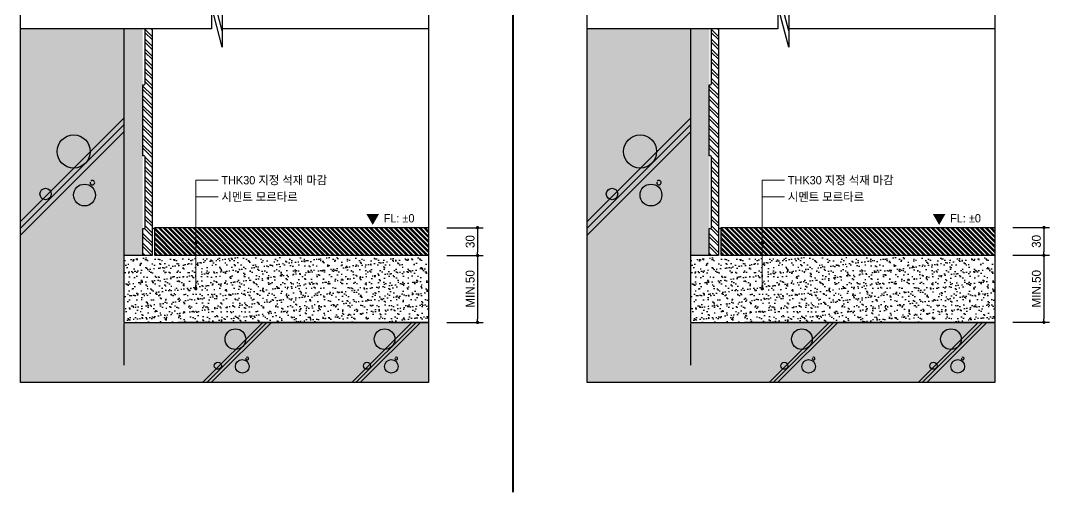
# Model space of a CAD drawing. Header units: millimetres. Extents: x -223175 to 287756, y -120611 to 352956.
# Drawn here: x 227155 to 228266, y 82232 to 82743 of the extents above; entities that cross this region are included whole.
import ezdxf
from ezdxf.enums import TextEntityAlignment as Align

# ---------------------------------------------------------------- set-up
doc = ezdxf.new("R2010")
doc.units = ezdxf.units.MM
doc.header["$LTSCALE"] = 50
doc.header["$PDMODE"] = 35
doc.linetypes.add('CEN', pattern=[62, 60, -1, 0, -1])
doc.linetypes.add('CENTER2', pattern=[1.125, 0.75, -0.125, 0.125, -0.125])
doc.layers.get('DEFPOINTS').update_dxf_attribs({"color": 108})
for name, color, linetype in [('0-fin', 2, 'Continuous'), ('01-SHEET', 7, 'Continuous'), ('CE-FUR', 1, 'Continuous'), ('DETAIL', 7, 'Continuous'), ('ELE-HAT', 253, 'Continuous'), ('ETC', 6, 'Continuous'), ('HAT', 8, 'Continuous'), ('I-DIM', 255, 'Continuous'), ('i-fin', 4, 'Continuous'), ('IN-HAT', 250, 'Continuous'), ('SC-FIN(TILE)', 3, 'Continuous'), ('SC-HAT', 8, 'Continuous'), ('인테리어분리선', 2, 'Continuous')]:
    doc.layers.add(name, color=color, linetype=linetype)
doc.layers.add('I-TEXT', color=7, linetype='Continuous', lineweight=0)
doc.styles.add('DH-TEXT', font='h2wull.TTF')
doc.dimstyles.new('DH-6', dxfattribs={"dimscale": 6, "dimtxt": 1.6, "dimasz": 0.6, "dimexe": 1, "dimexo": 1, "dimgap": 0.5, "dimtad": 1, "dimdec": 0, "dimrnd": 0.05, "dimdsep": 46, "dimlunit": 6, "dimtxsty": 'DH-TEXT', "dimblk": 'DOT', "dimcen": 2.5, "dimdle": 1, "dimclrd": 8, "dimclre": 8, "dimclrt": 7, "dimadec": 0, "dimazin": 0, "dimtfac": 1, "dimtdec": 0, "dimtix": 1, "dimtmove": 2, "dimatfit": 3, "dimldrblk": 'DOT', "dimfxl": 1, "dimlwd": -1, "dimlwe": -1, "dimarcsym": 0})

# ---------------------------------------------------------------- blocks, each defined once
blk = doc.blocks.new('_Dot')
at = {"color": 0, "linetype": 'ByBlock', "lineweight": -2}
blk.add_line((-0.5, 0), (-1, 0), dxfattribs=at)
at = {"color": 0, "linetype": 'ByBlock', "const_width": 0.5}
blk.add_lwpolyline([(-0.25, 0, 1), (0.25, 0, 1)], format="xyb", close=True, dxfattribs=at)
blk = doc.blocks.new('*D990')
at = {"layer": 'DEFPOINTS', "color": 0}
for p in [(227609.1, 82519), (227609.1, 82489), (227648.4, 82489)]:
    blk.add_point(p, dxfattribs=at)
at = {"layer": 'I-DIM', "color": 8}
for p, q in [((227615.1, 82519), (227654.4, 82519)), ((227648.4, 82515.4), (227648.4, 82492.6)), ((227615.1, 82489), (227654.4, 82489))]:
    blk.add_line(p, q, dxfattribs=at)
at = {"layer": 'I-DIM', "color": 8, "linetype": 'ByBlock', "xscale": 3.6, "yscale": 3.6, "zscale": 3.6}
for p, rotation in [((227648.4, 82519), 90), ((227648.4, 82489), 270)]:
    blk.add_blockref('_Dot', p, dxfattribs=dict(at, rotation=rotation))
at = {"layer": 'I-DIM', "color": 7, "insert": (227640.4, 82504), "char_height": 9.6, "attachment_point": 5, "rotation": 90, "style": 'DH-TEXT'}
blk.add_mtext('30', dxfattribs=at)
blk = doc.blocks.new('*D991')
at = {"layer": 'DEFPOINTS', "color": 0}
for p in [(227609.1, 82489), (227609.1, 82416.7), (227648.4, 82416.7)]:
    blk.add_point(p, dxfattribs=at)
at = {"layer": 'I-DIM', "color": 8}
for p, q in [((227615.1, 82489), (227654.4, 82489)), ((227648.4, 82485.4), (227648.4, 82420.3)), ((227615.1, 82416.7), (227654.4, 82416.7))]:
    blk.add_line(p, q, dxfattribs=at)
at = {"layer": 'I-DIM', "color": 8, "linetype": 'ByBlock', "xscale": 3.6, "yscale": 3.6, "zscale": 3.6}
for p, rotation in [((227648.4, 82489), 90), ((227648.4, 82416.7), 270)]:
    blk.add_blockref('_Dot', p, dxfattribs=dict(at, rotation=rotation))
at = {"layer": 'I-DIM', "color": 7, "insert": (227640.4, 82452.9), "char_height": 9.6, "attachment_point": 5, "rotation": 90, "style": 'DH-TEXT'}
blk.add_mtext('MIN.50', dxfattribs=at)
blk = doc.blocks.new('*D992')
at = {"layer": 'DEFPOINTS', "color": 0}
for p in [(228220.2, 82519.2), (228220.2, 82489.2), (228259.6, 82489.2)]:
    blk.add_point(p, dxfattribs=at)
at = {"layer": 'I-DIM', "color": 8}
for p, q in [((228226.2, 82519.2), (228265.6, 82519.2)), ((228259.6, 82515.6), (228259.6, 82492.8)), ((228226.2, 82489.2), (228265.6, 82489.2))]:
    blk.add_line(p, q, dxfattribs=at)
at = {"layer": 'I-DIM', "color": 8, "linetype": 'ByBlock', "xscale": 3.6, "yscale": 3.6, "zscale": 3.6}
for p, rotation in [((228259.6, 82519.2), 90), ((228259.6, 82489.2), 270)]:
    blk.add_blockref('_Dot', p, dxfattribs=dict(at, rotation=rotation))
at = {"layer": 'I-DIM', "color": 7, "insert": (228251.5, 82504.2), "char_height": 9.6, "attachment_point": 5, "rotation": 90, "style": 'DH-TEXT'}
blk.add_mtext('30', dxfattribs=at)
blk = doc.blocks.new('*D993')
at = {"layer": 'DEFPOINTS', "color": 0}
for p in [(228220.2, 82489.2), (228220.2, 82416.9), (228259.6, 82416.9)]:
    blk.add_point(p, dxfattribs=at)
at = {"layer": 'I-DIM', "color": 8}
for p, q in [((228226.2, 82489.2), (228265.6, 82489.2)), ((228259.6, 82485.6), (228259.6, 82420.5)), ((228226.2, 82416.9), (228265.6, 82416.9))]:
    blk.add_line(p, q, dxfattribs=at)
at = {"layer": 'I-DIM', "color": 8, "linetype": 'ByBlock', "xscale": 3.6, "yscale": 3.6, "zscale": 3.6}
for p, rotation in [((228259.6, 82489.2), 90), ((228259.6, 82416.9), 270)]:
    blk.add_blockref('_Dot', p, dxfattribs=dict(at, rotation=rotation))
at = {"layer": 'I-DIM', "color": 7, "insert": (228251.5, 82453.1), "char_height": 9.6, "attachment_point": 5, "rotation": 90, "style": 'DH-TEXT'}
blk.add_mtext('MIN.50', dxfattribs=at)

msp = doc.modelspace()

# ---------------------------------------------------------------- hatches: boundary and pattern name
at = {"layer": 'DETAIL'}
h = msp.add_hatch(dxfattribs=at)
h.set_pattern_fill('AR-SAND', color=8, scale=3)
h.set_pattern_definition([(37.5, (-31640.967, 189704.404), (-0.188980074, 5.78047131), [0, -4.56, 0, -5.1, 0, -4.875]), (7.5, (-31640.967, 189704.404), (5.30933012, 8.4664382), [0, -2.46, 0, -4.11, 0, -1.575]), (327.5, (-31644.657, 189704.404), (9.342425585, 0.01697716), [0, -1.5, 0, -5.4, 0, -7.05]), (317.5, (-31644.657, 189704.404), (9.01837981, 2.6330267), [0, -0.75, 0, -3.54, 0, -4.05])])
h.paths.add_polyline_path([(227267.0929, 82751.4733), (227287.0929, 82751.4733), (227287.0929, 83213.2165), (227267.0929, 83213.2165)])
h.paths.add_polyline_path([(227267.0928, 82489.0489), (227287.093, 82489.0488), (227287.0929, 82733.75), (227267.0928, 82733.75)])
h = msp.add_hatch(dxfattribs=at)
h.set_pattern_fill('AR-SAND', color=8, scale=3)
h.set_pattern_definition([(37.5, (-31029.668, 189704.404), (-0.188980074, 5.78047131), [0, -4.56, 0, -5.1, 0, -4.875]), (7.5, (-31029.668, 189704.404), (5.30933012, 8.4664382), [0, -2.46, 0, -4.11, 0, -1.575]), (327.5, (-31033.358, 189704.404), (9.342425585, 0.01697716), [0, -1.5, 0, -5.4, 0, -7.05]), (317.5, (-31033.358, 189704.404), (9.01837981, 2.6330267), [0, -0.75, 0, -3.54, 0, -4.05])])
h.paths.add_polyline_path([(227878.3921, 82751.4733), (227898.3922, 82751.4733), (227898.3922, 83213.2165), (227878.3922, 83213.2165)])
h.paths.add_polyline_path([(227878.3921, 82489.0489), (227898.3922, 82489.0488), (227898.3921, 82733.75), (227878.3921, 82733.75)])
h = msp.add_hatch(dxfattribs=at)
h.set_pattern_fill('AR-SAND', color=8, scale=5)
h.set_pattern_definition([(37.5, (-31861.603, 189878.586), (-0.3149668, 9.63411885), [0, -7.6, 0, -8.5, 0, -8.125]), (7.5, (-31861.603, 189878.586), (8.8488835, 14.1107303), [0, -4.1, 0, -6.85, 0, -2.625]), (327.5, (-31867.753, 189878.586), (15.5707093, 0.02829527), [0, -2.5, 0, -9, 0, -11.75]), (317.5, (-31867.753, 189878.586), (15.030633, 4.3883778), [0, -1.25, 0, -5.9, 0, -6.75])])
h.paths.add_polyline_path([(227595.3994, 82416.746), (227595.3994, 82486.7459), (227267.0902, 82486.746), (227267.0886, 82466.7459), (227267.0915, 82416.7459)])
h = msp.add_hatch(dxfattribs=at)
h.set_pattern_fill('AR-SAND', color=8, scale=5)
h.set_pattern_definition([(37.5, (-31250.304, 189878.586), (-0.3149668, 9.63411885), [0, -7.6, 0, -8.5, 0, -8.125]), (7.5, (-31250.304, 189878.586), (8.8488835, 14.1107303), [0, -4.1, 0, -6.85, 0, -2.625]), (327.5, (-31256.454, 189878.586), (15.5707093, 0.02829527), [0, -2.5, 0, -9, 0, -11.75]), (317.5, (-31256.454, 189878.586), (15.030633, 4.3883778), [0, -1.25, 0, -5.9, 0, -6.75])])
h.paths.add_polyline_path([(228206.6986, 82416.746), (228206.6986, 82486.7459), (227878.3894, 82486.746), (227878.3879, 82466.7459), (227878.3907, 82416.7459)])
at = {"layer": 'ELE-HAT', "ltscale": 0.5}
for points in [[(227595.3994, 82351.8019), (227595.3994, 82416.7404), (227155.2215, 82416.6767), (227155.2215, 82351.7382)], [(228206.6986, 82351.8019), (228206.6986, 82416.7404), (227766.5207, 82416.6767), (227766.5207, 82351.7382)]]:
    msp.add_hatch(color=253, dxfattribs=at).paths.add_polyline_path(points)
at = {"layer": 'HAT', "ltscale": 0.5}
h = msp.add_hatch(color=253, dxfattribs=at)
h.paths.add_polyline_path([(227267.09, 83430.3182), (227155.2215, 83430.3182), (227155.2215, 82751.4736), (227267.0883, 82751.4736)])
h.paths.add_polyline_path([(227267.0882, 82733.7503), (227155.2215, 82733.7503), (227155.2215, 82416.7459), (227267.09, 82416.7459)])
h = msp.add_hatch(color=253, dxfattribs=at)
h.paths.add_polyline_path([(227878.3893, 83430.3182), (227766.5207, 83430.3182), (227766.5207, 82751.4736), (227878.3875, 82751.4736)])
h.paths.add_polyline_path([(227878.3874, 82733.7503), (227766.5207, 82733.7503), (227766.5207, 82416.7459), (227878.3893, 82416.7459)])
at = {"layer": 'IN-HAT', "ltscale": 0.5}
h = msp.add_hatch(dxfattribs=at)
h.set_pattern_fill('ANSI32', color=251, scale=20, angle=270, style=0)
h.set_pattern_definition([(315, (-31861.603, 189902.228), (5.30330086, 5.30330086), []), (315, (-31861.603, 189898.693), (5.30330086, 5.30330086), [])])
edge = h.paths.add_edge_path()
edge.add_line((227297.0929, 82733.75), (227289.5929, 82733.75))
edge.add_line((227289.5929, 82733.75), (227289.5929, 82674.1951))
edge.add_arc((227288.5929, 82674.1951), 1, 270, 360, ccw=False)
edge.add_line((227288.5929, 82673.1951), (227287.0929, 82673.1951))
edge.add_line((227287.0929, 82673.1951), (227287.0929, 82596.5882))
edge.add_line((227287.0929, 82596.5882), (227288.5929, 82596.5882))
edge.add_arc((227288.5929, 82595.5882), 1, 360, 90, ccw=False)
edge.add_line((227289.5929, 82595.5882), (227289.5929, 82519.0488))
edge.add_arc((227288.5929, 82519.0488), 1, 270, 360, ccw=False)
edge.add_line((227288.5929, 82518.0488), (227287.0929, 82518.0488))
edge.add_line((227287.0929, 82518.0488), (227287.0929, 82489.0488))
edge.add_line((227287.0929, 82489.0488), (227297.0929, 82489.0488))
edge.add_line((227297.0929, 82489.0488), (227297.0929, 82733.75))
h = msp.add_hatch(dxfattribs=at)
h.set_pattern_fill('ANSI32', color=251, scale=20, angle=270, style=0)
h.set_pattern_definition([(315, (-31250.304, 189902.228), (5.30330086, 5.30330086), []), (315, (-31250.304, 189898.693), (5.30330086, 5.30330086), [])])
edge = h.paths.add_edge_path()
edge.add_line((227908.3922, 82733.75), (227900.8922, 82733.75))
edge.add_line((227900.8922, 82733.75), (227900.8922, 82674.1951))
edge.add_arc((227899.8922, 82674.1951), 1, 270, 360, ccw=False)
edge.add_line((227899.8922, 82673.1951), (227898.3922, 82673.1951))
edge.add_line((227898.3922, 82673.1951), (227898.3922, 82596.5882))
edge.add_line((227898.3922, 82596.5882), (227899.8922, 82596.5882))
edge.add_arc((227899.8922, 82595.5882), 1, 360, 90, ccw=False)
edge.add_line((227900.8922, 82595.5882), (227900.8922, 82519.0488))
edge.add_arc((227899.8922, 82519.0488), 1, 270, 360, ccw=False)
edge.add_line((227899.8922, 82518.0488), (227898.3922, 82518.0488))
edge.add_line((227898.3922, 82518.0488), (227898.3922, 82489.0488))
edge.add_line((227898.3922, 82489.0488), (227908.3922, 82489.0488))
edge.add_line((227908.3922, 82489.0488), (227908.3922, 82733.75))
at = {"layer": 'SC-HAT', "ltscale": 2}
h = msp.add_hatch(dxfattribs=at)
h.set_pattern_fill('ANSI32', color=251, scale=10, angle=270, style=0)
h.set_pattern_definition([(315, (-33122.236, 189914.531), (2.65165043, 2.65165043), []), (315, (-33122.236, 189912.7634), (2.65165043, 2.65165043), [])])
h.paths.add_polyline_path([(227595.3994, 82489.0487), (227595.3994, 82519.0487), (227300.0922, 82519.0487), (227300.0922, 82489.0487)])
h = msp.add_hatch(dxfattribs=at)
h.set_pattern_fill('ANSI32', color=251, scale=10, angle=270, style=0)
h.set_pattern_definition([(315, (-32510.9368, 189914.531), (2.65165043, 2.65165043), []), (315, (-32510.9368, 189912.7634), (2.65165043, 2.65165043), [])])
h.paths.add_polyline_path([(228206.6986, 82489.0487), (228206.6986, 82519.0487), (227911.3914, 82519.0487), (227911.3914, 82489.0487)])

# ---------------------------------------------------------------- linework, layer by layer
at = {"layer": '0-fin'}
for p, q in [((227595.3994, 82416.7459), (227325.0951, 82416.746)), ((228206.6986, 82416.7459), (227936.3943, 82416.746))]:
    msp.add_line(p, q, dxfattribs=at)
at = {"layer": '01-SHEET', "color": 5, "const_width": 2.5}
msp.add_lwpolyline([(227686.6395, 82233.3489), (227686.6395, 83632.4675)], dxfattribs=at)
at = {"layer": 'CE-FUR', "linetype": 'CENTER2', "ltscale": 1.2}
for p, q in [((227267.0899, 82370.6159), (227267.0909, 82733.75)), ((227878.3891, 82370.6159), (227878.3901, 82733.75))]:
    msp.add_line(p, q, dxfattribs=at)
at = {"layer": 'DEFPOINTS', "color": 250}
for points in [[(227155.224, 83505.8029), (227595.3994, 83505.8029), (227595.3994, 82351.8074), (227155.224, 82351.8074)], [(227766.5233, 83505.8029), (228206.6986, 83505.8029), (228206.6986, 82351.8074), (227766.5233, 82351.8074)]]:
    msp.add_lwpolyline(points, close=True, dxfattribs=at)
at = {"layer": 'ETC', "color": 1}
for points in [[(227595.3994, 82751.4733), (227372.9243, 82751.4733), (227372.9243, 82731.4733), (227361.2766, 82776.4083), (227361.2766, 82751.4733), (227155.224, 82751.4733)], [(228206.6986, 82751.4733), (227984.2235, 82751.4733), (227984.2235, 82731.4733), (227972.5758, 82776.4083), (227972.5758, 82751.4733), (227766.5233, 82751.4733)], [(227595.3994, 82733.75), (227372.9243, 82733.75), (227372.9243, 82713.75), (227361.2766, 82758.685), (227361.2766, 82733.75), (227155.224, 82733.75)], [(228206.6986, 82733.75), (227984.2235, 82733.75), (227984.2235, 82713.75), (227972.5758, 82758.685), (227972.5758, 82733.75), (227766.5233, 82733.75)]]:
    msp.add_lwpolyline(points, dxfattribs=at)
at = {"layer": 'HAT', "color": 8, "ltscale": 0.2}
for p, q in [((227155.224, 82525.7674), (227267.0921, 82637.6355)), ((227766.5233, 82525.7674), (227878.3914, 82637.6355)), ((227155.224, 82518.5871), (227267.0921, 82630.4552)), ((227155.224, 82510.8436), (227267.0921, 82622.7117)), ((227766.5233, 82518.5871), (227878.3914, 82630.4552)), ((227766.5233, 82510.8436), (227878.3913, 82622.7117)), ((227351.6462, 82351.8107), (227416.5815, 82416.746)), ((227356.1339, 82351.8107), (227421.0692, 82416.746)), ((227360.9735, 82351.8107), (227425.9088, 82416.746)), ((227512.556, 82351.8107), (227577.4913, 82416.7459)), ((227517.0437, 82351.8107), (227581.979, 82416.7459)), ((227521.8834, 82351.8107), (227586.8186, 82416.7459)), ((227962.9454, 82351.8107), (228027.8807, 82416.746)), ((227967.4331, 82351.8107), (228032.3684, 82416.746)), ((227972.2728, 82351.8107), (228037.208, 82416.746)), ((228123.8553, 82351.8107), (228188.7905, 82416.7459)), ((228128.3429, 82351.8107), (228193.2782, 82416.7459)), ((228133.1826, 82351.8107), (228198.1179, 82416.7459))]:
    msp.add_line(p, q, dxfattribs=at)
at = {"layer": 'HAT', "color": 8, "linetype": 'Continuous'}
for centre, radius in [((227212.5261, 82601.2701), 17.8587), ((227823.8254, 82601.2701), 17.8587), ((227224.2435, 82554.2685), 11.7749), ((227835.5427, 82554.2685), 11.7749), ((227182.2353, 82555.3984), 6.1679), ((227793.5345, 82555.3984), 6.1679), ((227387.1013, 82398.6412), 11.1617), ((227548.0111, 82398.6412), 11.1617), ((227998.4005, 82398.6412), 11.1617), ((228159.3104, 82398.6412), 11.1617), ((227394.4246, 82369.2651), 7.3593), ((227555.3345, 82369.2651), 7.3593), ((228005.7239, 82369.2651), 7.3593), ((228166.6337, 82369.2651), 7.3593), ((227368.1695, 82369.9713), 3.855), ((227529.0794, 82369.9713), 3.855), ((227979.4687, 82369.9713), 3.855), ((228140.3786, 82369.9713), 3.855)]:
    msp.add_circle(centre, radius, dxfattribs=at)
at = {"layer": 'HAT', "color": 8}
for centre, radius in [((227232.7816, 82567.6904), 2.4192), ((227844.0808, 82567.6904), 2.4192), ((227399.761, 82377.6538), 1.512), ((227560.6708, 82377.6538), 1.512), ((228011.0602, 82377.6538), 1.512), ((228171.97, 82377.6538), 1.512)]:
    msp.add_arc(centre, radius, 168.3991244, 135.0191132, dxfattribs=at)
at = {"layer": 'i-fin', "color": 1}
for centre in [(227298.5929, 82520.0652), (227909.8922, 82520.0652)]:
    msp.add_arc(centre, 1.8781, 216.9977268, 323.0022732, dxfattribs=at)
at = {"layer": 'IN-HAT', "color": 251, "linetype": 'CEN', "ltscale": 100}
for p, q in [((227297.0929, 82489.0488), (227267.0902, 82489.0489)), ((227908.3922, 82489.0488), (227878.3894, 82489.0489))]:
    msp.add_line(p, q, dxfattribs=at)
at = {"layer": 'SC-FIN(TILE)'}
for points in [[(227297.0929, 82733.75), (227297.0929, 82489.0488), (227287.0929, 82489.0488), (227287.0929, 82518.0488), (227288.5929, 82518.0488, 0.414213562), (227289.5929, 82519.0488), (227289.5929, 82595.5882, 0.414213562), (227288.5929, 82596.5882), (227287.0929, 82596.5882), (227287.0929, 82673.1951), (227288.5929, 82673.1951, 0.414213562), (227289.5929, 82674.1951), (227289.5929, 82733.75)], [(227908.3922, 82733.75), (227908.3922, 82489.0488), (227898.3922, 82489.0488), (227898.3922, 82518.0488), (227899.8922, 82518.0488, 0.414213562), (227900.8922, 82519.0488), (227900.8922, 82595.5882, 0.414213562), (227899.8922, 82596.5882), (227898.3922, 82596.5882), (227898.3922, 82673.1951), (227899.8922, 82673.1951, 0.414213562), (227900.8922, 82674.1951), (227900.8922, 82733.75)]]:
    msp.add_lwpolyline(points, format="xyb", dxfattribs=at)
for points in [[(227595.3994, 82489.0487), (227300.0922, 82489.0487), (227300.0922, 82519.0487), (227595.3994, 82519.0487)], [(228206.6986, 82489.0487), (227911.3914, 82489.0487), (227911.3914, 82519.0487), (228206.6986, 82519.0487)]]:
    msp.add_lwpolyline(points, dxfattribs=at)
at = {"layer": '인테리어분리선', "ltscale": 500}
for p, q in [((227267.09, 82416.7459), (227267.0909, 82733.75)), ((227878.3893, 82416.7459), (227878.3901, 82733.75)), ((227267.09, 82416.7459), (227595.3994, 82416.7459)), ((227878.3893, 82416.7459), (228206.6986, 82416.7459))]:
    msp.add_line(p, q, dxfattribs=at)

# ---------------------------------------------------------------- texts
at = {"layer": 'I-TEXT', "style": 'DH-TEXT'}
for s, p in [('THK30 지정 석재 마감', (227371.9184, 82570.2903)), ('THK30 지정 석재 마감', (227983.2176, 82570.2903)), ('시멘트 모르타르', (227371.9184, 82552.2903)), ('시멘트 모르타르', (227983.2176, 82552.2903))]:
    msp.add_text(s, height=9, dxfattribs=at).set_placement(p, align=Align.MIDDLE_LEFT)
at = {"layer": 'I-TEXT', "color": 1, "style": 'DH-TEXT'}
for p in [(227527.8701, 82522.9378), (228139.1694, 82522.9378)]:
    msp.add_text('▼', height=10.8, dxfattribs=at).set_placement(p)
at = {"layer": 'I-TEXT', "color": 4, "style": 'DH-TEXT'}
for p in [(227547.04, 82524.6766), (228158.3392, 82524.6766)]:
    msp.add_text('FL: ±0', height=9, dxfattribs=at).set_placement(p)

# ---------------------------------------------------------------- dimensions: what is measured, and where the dimension line sits
at = {"layer": 'I-DIM'}
for base, p1, p2, picture, middle in [((227648.4455, 82489.0487), (227609.07, 82519.0487), (227609.07, 82489.0487), '*D990', (227640.4306, 82504.0487)), ((228259.5551, 82489.2383), (228220.1796, 82519.2383), (228220.1796, 82489.2383), '*D992', (228251.5402, 82504.2383))]:
    dim = msp.add_linear_dim(base=base, p1=p1, p2=p2, angle=90, dimstyle='DH-6', override={"dimtxsty": 'DH-TEXT'}, dxfattribs=at)
    dim.commit()
    dim.dimension.update_dxf_attribs({"geometry": picture, "text_midpoint": middle})
for base, p1, p2, picture, middle in [((227648.4455, 82416.7431), (227609.07, 82489.0487), (227609.07, 82416.7431), '*D991', (227640.4371, 82452.8959)), ((228259.5551, 82416.9326), (228220.1796, 82489.2383), (228220.1796, 82416.9326), '*D993', (228251.5467, 82453.0855))]:
    dim = msp.add_linear_dim(base=base, p1=p1, p2=p2, angle=90, text='MIN.50', dimstyle='DH-6', override={"dimtxsty": 'DH-TEXT'}, dxfattribs=at)
    dim.commit()
    dim.dimension.update_dxf_attribs({"geometry": picture, "text_midpoint": middle})

# ---------------------------------------------------------------- leaders
at = {"layer": 'I-TEXT'}
for points in [[(227344.3542, 82502.402), (227344.3542, 82570.2903), (227368.3542, 82570.2903)], [(227955.6534, 82502.402), (227955.6534, 82570.2903), (227979.6534, 82570.2903)], [(227344.3542, 82453.0661), (227344.3542, 82552.2903), (227368.3542, 82552.2903)], [(227955.6534, 82453.0661), (227955.6534, 82552.2903), (227979.6534, 82552.2903)]]:
    msp.add_leader(points, dimstyle='DH-6', dxfattribs=at)

doc.saveas('drawing.dxf')
